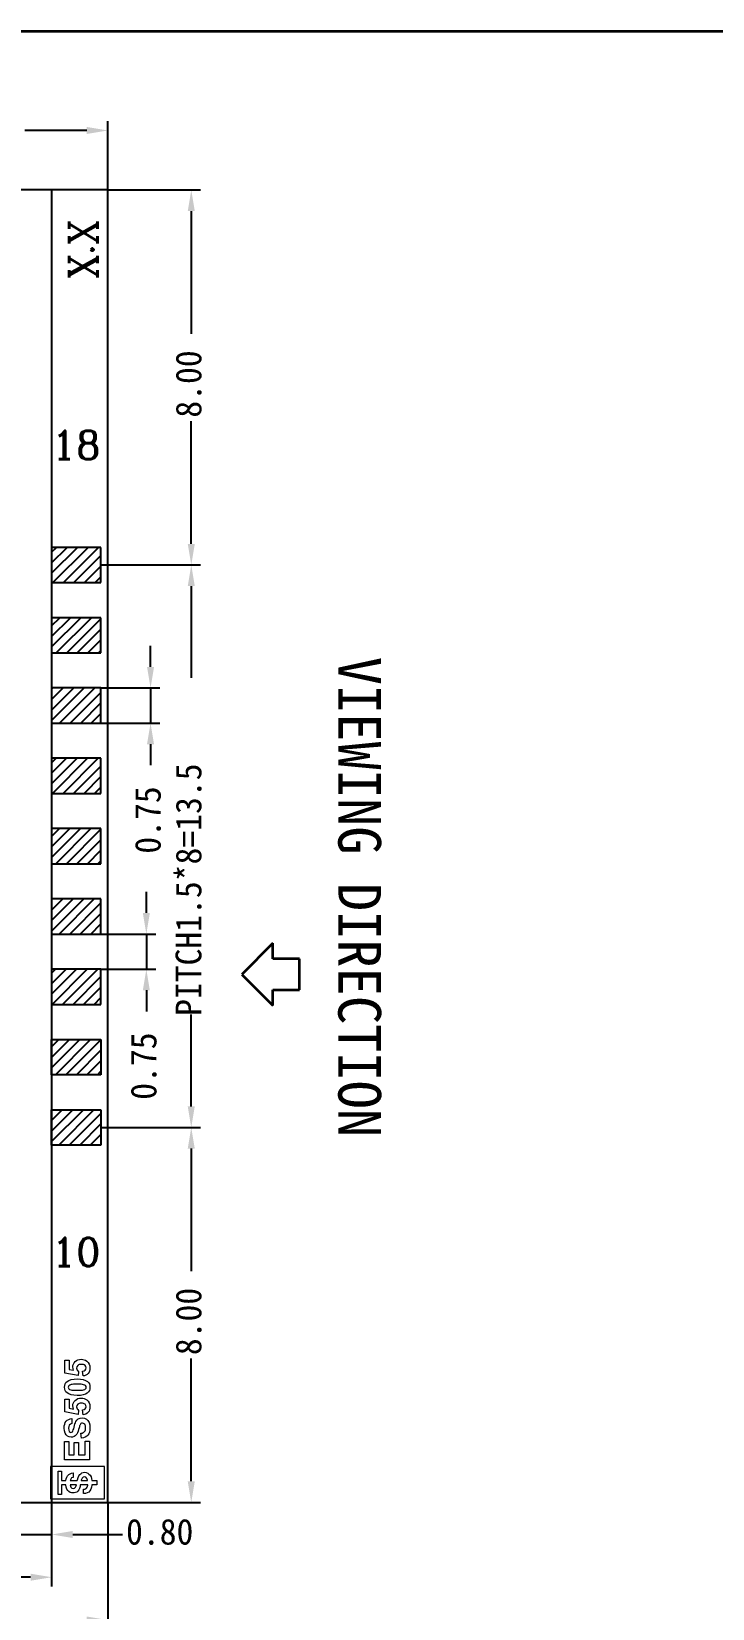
# Paper-space layout 'SW_Model_1' of a CAD drawing. Header units: millimetres. Extents: x 625 to 800, y 257 to 308.
# Drawn here: x 647.39 to 661.92, y 274.61 to 308.25 of the extents above; entities that cross this region are included whole.
import ezdxf

# ---------------------------------------------------------------- set-up
doc = ezdxf.new("R2010")
doc.units = ezdxf.units.MM
doc.layers.add('剖面线层1', color=4, linetype='Continuous')
doc.layers.add('尺寸线层', color=3, linetype='Continuous')
doc.layers.add('粗实线层', color=7, linetype='Continuous', lineweight=25)
doc.styles.add('SLDTEXTSTYLE24', font='TXT', dxfattribs={"width": 0.970588})
doc.styles.add('SLDTEXTSTYLE28', font='ROMANC')
doc.styles.add('SLDTEXTSTYLE6', font='TXT')
doc.styles.add('SLDTEXTSTYLE7', font='TXT', dxfattribs={"width": 0.96})
doc.dimstyles.new('SLDDIMSTYLE1', dxfattribs={"dimtxt": 0.55, "dimasz": 4.08, "dimexe": 0, "dimexo": 0.0625, "dimgap": 0.1375, "dimtad": 2, "dimrnd": 1e-09, "dimzin": 0, "dimdsep": 46, "dimtxsty": 'SLDTEXTSTYLE6', "dimblk1": 'NONE', "dimblk2": 'NONE', "dimsah": 1, "dimcen": 0.09, "dimadec": 0, "dimazin": 0, "dimtfac": 1, "dimtofl": 0, "dimtmove": 0, "dimatfit": 3, "dimldrblk": 'NONE', "dimfxl": 0, "dimfrac": 2, "dimtolj": 1, "dimtzin": 12, "dimarcsym": 0})
doc.dimstyles.new('SLDDIMSTYLE2', dxfattribs={"dimtxt": 0.55, "dimasz": 4.08, "dimexe": 0, "dimexo": 0.0625, "dimgap": 0.1375, "dimtad": 2, "dimrnd": 1e-09, "dimzin": 4, "dimdsep": 46, "dimtxsty": 'SLDTEXTSTYLE6', "dimblk1": 'NONE', "dimblk2": 'NONE', "dimsah": 1, "dimcen": 0.09, "dimadec": 0, "dimazin": 1, "dimtfac": 1, "dimtofl": 0, "dimtmove": 0, "dimatfit": 3, "dimldrblk": 'NONE', "dimfxl": 0, "dimfrac": 2, "dimtolj": 1, "dimtzin": 12, "dimarcsym": 0})
doc.dimstyles.new('SLDDIMSTYLE3', dxfattribs={"dimtxt": 0.55, "dimasz": 4.08, "dimexe": 0, "dimexo": 0.0625, "dimgap": 0.1375, "dimtad": 2, "dimdec": 1, "dimrnd": 1e-09, "dimzin": 12, "dimdsep": 46, "dimtxsty": 'SLDTEXTSTYLE6', "dimblk1": 'NONE', "dimblk2": 'NONE', "dimsah": 1, "dimcen": 0.09, "dimadec": 0, "dimazin": 3, "dimtfac": 1, "dimtofl": 0, "dimtmove": 0, "dimatfit": 3, "dimldrblk": 'NONE', "dimfxl": 0, "dimfrac": 2, "dimtolj": 1, "dimtzin": 12, "dimarcsym": 0})
doc.dimstyles.new('SLDDIMSTYLE4', dxfattribs={"dimtxt": 0.55, "dimasz": 4.08, "dimexe": 0, "dimexo": 0.0625, "dimgap": 0.1375, "dimtad": 2, "dimrnd": 1e-09, "dimdsep": 46, "dimtxsty": 'SLDTEXTSTYLE6', "dimblk1": 'NONE', "dimblk2": 'NONE', "dimsah": 1, "dimcen": 0.09, "dimadec": 0, "dimazin": 2, "dimtfac": 1, "dimtofl": 0, "dimtmove": 0, "dimatfit": 3, "dimldrblk": 'NONE', "dimfxl": 0, "dimfrac": 2, "dimtolj": 1, "dimtzin": 12, "dimarcsym": 0})

# ---------------------------------------------------------------- blocks, each defined once
blk = doc.blocks.new('_D_3')
at = {"layer": '尺寸线层'}
for p, q in [((633.018, 276.868), (633.018, 274.159)), ((649.018, 276.868), (649.018, 274.159)), ((633.468, 274.359), (639.43, 274.359)), ((648.568, 274.359), (643.405, 274.359))]:
    blk.add_line(p, q, dxfattribs=at)
for points in [[(633.468, 274.434), (633.468, 274.284), (633.018, 274.359)], [(648.568, 274.434), (648.568, 274.284), (649.018, 274.359)]]:
    blk.add_solid(points, dxfattribs=at)
at = {"layer": '尺寸线层', "insert": (639.463, 274.693), "char_height": 0.55, "attachment_point": 1, "style": 'SLDTEXTSTYLE7'}
blk.add_mtext('16.00±0.2', dxfattribs=at)
blk = doc.blocks.new('_None')
blk = doc.blocks.new('_D_4')
at = {"layer": '尺寸线层'}
for p, q in [((634.218, 276.933), (634.218, 275.072)), ((647.818, 276.933), (647.818, 275.072)), ((634.668, 275.272), (639.613, 275.272)), ((647.368, 275.272), (643.222, 275.272))]:
    blk.add_line(p, q, dxfattribs=at)
for points in [[(634.668, 275.347), (634.668, 275.197), (634.218, 275.272)], [(647.368, 275.347), (647.368, 275.197), (647.818, 275.272)]]:
    blk.add_solid(points, dxfattribs=at)
at = {"layer": '尺寸线层', "insert": (639.654, 275.605), "char_height": 0.55, "attachment_point": 1, "style": 'SLDTEXTSTYLE7'}
blk.add_mtext('13.6±0.2', dxfattribs=at)
blk = doc.blocks.new('_D_13')
at = {"layer": '尺寸线层'}
for p, q in [((643.518, 304.868), (643.518, 306.337)), ((649.018, 304.868), (649.018, 306.337)), ((643.968, 306.137), (645.288, 306.137)), ((648.568, 306.137), (647.247, 306.137))]:
    blk.add_line(p, q, dxfattribs=at)
for points in [[(643.968, 306.212), (643.968, 306.062), (643.518, 306.137)], [(648.568, 306.212), (648.568, 306.062), (649.018, 306.137)]]:
    blk.add_solid(points, dxfattribs=at)
at = {"layer": '尺寸线层', "insert": (645.362, 306.471), "char_height": 0.55, "attachment_point": 1, "style": 'SLDTEXTSTYLE7'}
blk.add_mtext('5.50', dxfattribs=at)
blk = doc.blocks.new('_D_19')
at = {"layer": '尺寸线层'}
for p, q in [((647.018, 278.868), (647.018, 275.984)), ((647.818, 276.662), (647.818, 275.984)), ((646.568, 276.184), (646.118, 276.184)), ((647.018, 276.184), (647.818, 276.184)), ((648.268, 276.184), (649.331, 276.184))]:
    blk.add_line(p, q, dxfattribs=at)
for points in [[(646.568, 276.259), (646.568, 276.109), (647.018, 276.184)], [(648.268, 276.259), (648.268, 276.109), (647.818, 276.184)]]:
    blk.add_solid(points, dxfattribs=at)
at = {"layer": '尺寸线层', "insert": (649.406, 276.518), "char_height": 0.55, "attachment_point": 1, "style": 'SLDTEXTSTYLE7'}
blk.add_mtext('0.80', dxfattribs=at)
blk = doc.blocks.new('_D_24')
at = {"layer": '尺寸线层'}
for p, q in [((649.929, 294.693), (649.929, 295.143)), ((648.868, 294.243), (650.129, 294.243)), ((649.929, 294.243), (649.929, 293.493)), ((648.868, 293.493), (650.129, 293.493)), ((649.929, 293.043), (649.929, 292.593))]:
    blk.add_line(p, q, dxfattribs=at)
for points in [[(649.854, 294.693), (650.004, 294.693), (649.929, 294.243)], [(649.854, 293.043), (650.004, 293.043), (649.929, 293.493)]]:
    blk.add_solid(points, dxfattribs=at)
at = {"layer": '尺寸线层', "insert": (649.595, 290.708), "char_height": 0.55, "attachment_point": 1, "rotation": 90, "style": 'SLDTEXTSTYLE7'}
blk.add_mtext('0.75', dxfattribs=at)
blk = doc.blocks.new('_D_25')
at = {"layer": '尺寸线层'}
for p, q in [((649.839, 289.443), (649.839, 289.893)), ((648.868, 288.993), (650.039, 288.993)), ((649.839, 288.993), (649.839, 288.243)), ((648.868, 288.243), (650.039, 288.243)), ((649.839, 287.793), (649.839, 287.343))]:
    blk.add_line(p, q, dxfattribs=at)
for points in [[(649.764, 289.443), (649.914, 289.443), (649.839, 288.993)], [(649.764, 287.793), (649.914, 287.793), (649.839, 288.243)]]:
    blk.add_solid(points, dxfattribs=at)
at = {"layer": '尺寸线层', "insert": (649.505, 285.458), "char_height": 0.55, "attachment_point": 1, "rotation": 90, "style": 'SLDTEXTSTYLE7'}
blk.add_mtext('0.75', dxfattribs=at)
blk = doc.blocks.new('_D_26')
at = {"layer": '尺寸线层'}
for p, q in [((648.868, 296.868), (650.998, 296.868)), ((650.798, 296.418), (650.798, 294.46)), ((650.798, 285.318), (650.798, 287.277)), ((648.868, 284.868), (650.998, 284.868))]:
    blk.add_line(p, q, dxfattribs=at)
for points in [[(650.723, 296.418), (650.873, 296.418), (650.798, 296.868)], [(650.723, 285.318), (650.873, 285.318), (650.798, 284.868)]]:
    blk.add_solid(points, dxfattribs=at)
at = {"layer": '尺寸线层', "insert": (650.464, 287.245), "char_height": 0.55, "attachment_point": 1, "rotation": 90, "style": 'SLDTEXTSTYLE7'}
blk.add_mtext('PITCH1.5*8=13.5', dxfattribs=at)
blk = doc.blocks.new('_D_27')
at = {"layer": '尺寸线层'}
for p, q in [((649.018, 304.868), (650.998, 304.868)), ((650.798, 304.418), (650.798, 301.802)), ((650.798, 297.318), (650.798, 299.935)), ((648.868, 296.868), (650.998, 296.868))]:
    blk.add_line(p, q, dxfattribs=at)
for points in [[(650.723, 304.418), (650.873, 304.418), (650.798, 304.868)], [(650.723, 297.318), (650.873, 297.318), (650.798, 296.868)]]:
    blk.add_solid(points, dxfattribs=at)
at = {"layer": '尺寸线层', "insert": (650.464, 300.01), "char_height": 0.55, "attachment_point": 1, "rotation": 90, "style": 'SLDTEXTSTYLE7'}
blk.add_mtext('8.00', dxfattribs=at)
blk = doc.blocks.new('_D_28')
at = {"layer": '尺寸线层'}
for p, q in [((648.868, 284.868), (650.998, 284.868)), ((650.798, 284.418), (650.798, 281.802)), ((650.798, 277.318), (650.798, 279.935)), ((649.018, 276.868), (650.998, 276.868))]:
    blk.add_line(p, q, dxfattribs=at)
for points in [[(650.723, 284.418), (650.873, 284.418), (650.798, 284.868)], [(650.723, 277.318), (650.873, 277.318), (650.798, 276.868)]]:
    blk.add_solid(points, dxfattribs=at)
at = {"layer": '尺寸线层', "insert": (650.464, 280.01), "char_height": 0.55, "attachment_point": 1, "rotation": 90, "style": 'SLDTEXTSTYLE7'}
blk.add_mtext('8.00', dxfattribs=at)

psp = doc.layouts.new('SW_Model_1')

# ---------------------------------------------------------------- hatches: boundary and pattern name
at = {"layer": '剖面线层1'}
h = psp.add_hatch(dxfattribs=at)
h.set_pattern_fill('ANSI31', color=256, scale=0.05, style=0)
h.paths.add_polyline_path([(647.818, 296.493), (648.868, 296.493), (648.868, 297.243), (647.818, 297.243)], flags=0)
h = psp.add_hatch(dxfattribs=at)
h.set_pattern_fill('ANSI31', color=256, scale=0.05, style=0)
h.paths.add_polyline_path([(647.818, 294.993), (648.868, 294.993), (648.868, 295.743), (647.818, 295.743)], flags=0)
h = psp.add_hatch(dxfattribs=at)
h.set_pattern_fill('ANSI31', color=256, scale=0.05, style=0)
h.paths.add_polyline_path([(647.818, 293.493), (648.868, 293.493), (648.868, 294.243), (647.818, 294.243)], flags=0)
h = psp.add_hatch(dxfattribs=at)
h.set_pattern_fill('ANSI31', color=256, scale=0.05, style=0)
h.paths.add_polyline_path([(647.818, 291.993), (648.868, 291.993), (648.868, 292.743), (647.818, 292.743)], flags=0)
h = psp.add_hatch(dxfattribs=at)
h.set_pattern_fill('ANSI31', color=256, scale=0.05, style=0)
h.paths.add_polyline_path([(647.818, 290.493), (648.868, 290.493), (648.868, 291.243), (647.818, 291.243)], flags=0)
h = psp.add_hatch(dxfattribs=at)
h.set_pattern_fill('ANSI31', color=256, scale=0.05, style=0)
h.paths.add_polyline_path([(647.818, 288.993), (648.868, 288.993), (648.868, 289.743), (647.818, 289.743)], flags=0)
h = psp.add_hatch(dxfattribs=at)
h.set_pattern_fill('ANSI31', color=256, scale=0.05, style=0)
h.paths.add_polyline_path([(647.818, 287.493), (648.868, 287.493), (648.868, 288.243), (647.818, 288.243)], flags=0)
h = psp.add_hatch(dxfattribs=at)
h.set_pattern_fill('ANSI31', color=256, scale=0.05, style=0)
h.paths.add_polyline_path([(648.868, 285.993), (648.868, 286.743), (647.818, 286.743), (647.818, 285.993)], flags=0)
h = psp.add_hatch(dxfattribs=at)
h.set_pattern_fill('ANSI31', color=256, scale=0.05, style=0)
h.paths.add_polyline_path([(648.868, 284.493), (648.868, 285.243), (647.818, 285.243), (647.818, 284.493)], flags=0)

# ---------------------------------------------------------------- linework, layer by layer
at = {"lineweight": 35}
for p, q in [((698.117, 308.248), (624.855, 308.248)), ((652.541, 288.798), (651.878, 288.134)), ((652.541, 288.466), (652.541, 288.798)), ((653.108, 288.466), (652.541, 288.466)), ((653.108, 287.802), (653.108, 288.466)), ((651.878, 288.134), (652.541, 287.471)), ((652.541, 287.471), (652.541, 287.802)), ((652.541, 287.802), (653.108, 287.802))]:
    psp.add_line(p, q, dxfattribs=at)
at = {"color": 7, "linetype": 'Continuous', "lineweight": 25}
for p, q in [((647.818, 304.868), (634.218, 304.868)), ((649.018, 304.868), (647.818, 304.868)), ((647.818, 304.868), (647.818, 276.868)), ((649.018, 276.868), (649.018, 304.868)), ((633.018, 276.868), (649.018, 276.868)), ((647.818, 276.868), (649.018, 276.868))]:
    psp.add_line(p, q, dxfattribs=at)
at = {"color": 7, "linetype": 'Continuous', "lineweight": 18}
for p, q in [((648.868, 297.243), (647.818, 297.243)), ((647.818, 297.243), (647.818, 296.493)), ((648.868, 296.493), (648.868, 297.243)), ((647.818, 296.493), (648.868, 296.493)), ((648.868, 295.743), (647.818, 295.743)), ((647.818, 295.743), (647.818, 294.993)), ((648.868, 294.993), (648.868, 295.743)), ((647.818, 294.993), (648.868, 294.993)), ((648.868, 294.243), (647.818, 294.243)), ((647.818, 294.243), (647.818, 293.493)), ((648.868, 293.493), (648.868, 294.243)), ((647.818, 293.493), (648.868, 293.493)), ((648.868, 292.743), (647.818, 292.743)), ((647.818, 292.743), (647.818, 291.993)), ((648.868, 291.993), (648.868, 292.743)), ((647.818, 291.993), (648.868, 291.993)), ((648.868, 291.243), (647.818, 291.243)), ((647.818, 291.243), (647.818, 290.493)), ((648.868, 290.493), (648.868, 291.243)), ((647.818, 290.493), (648.868, 290.493)), ((648.868, 289.743), (647.818, 289.743)), ((647.818, 289.743), (647.818, 288.993)), ((648.868, 288.993), (648.868, 289.743)), ((647.818, 288.993), (648.868, 288.993)), ((648.868, 288.243), (647.818, 288.243)), ((647.818, 288.243), (647.818, 287.493)), ((648.868, 287.493), (648.868, 288.243)), ((647.818, 287.493), (648.868, 287.493)), ((647.818, 285.993), (647.818, 286.743)), ((647.818, 286.743), (648.868, 286.743)), ((648.868, 286.743), (648.868, 285.993)), ((648.868, 285.993), (647.818, 285.993)), ((647.818, 284.493), (647.818, 285.243)), ((647.818, 285.243), (648.868, 285.243)), ((648.868, 285.243), (648.868, 284.493)), ((648.868, 284.493), (647.818, 284.493)), ((647.793, 277.632), (647.793, 276.943)), ((648.943, 277.632), (647.793, 277.632)), ((648.943, 276.943), (648.943, 277.632)), ((647.955, 277.535), (648.03, 277.535)), ((647.955, 277.04), (647.955, 277.535)), ((648.03, 277.535), (648.03, 277.334)), ((648.03, 277.334), (648.121, 277.334)), ((648.12, 277.242), (648.03, 277.242)), ((648.03, 277.242), (648.03, 277.04)), ((648.13, 277.191), (648.12, 277.242)), ((648.121, 277.334), (648.13, 277.37)), ((648.13, 277.37), (648.145, 277.409)), ((648.145, 277.409), (648.159, 277.438)), ((648.159, 277.438), (648.184, 277.462)), ((648.184, 277.462), (648.213, 277.481)), ((648.346, 277.242), (648.21, 277.242)), ((648.21, 277.242), (648.227, 277.191)), ((648.242, 277.389), (648.211, 277.334)), ((648.211, 277.334), (648.363, 277.334)), ((648.213, 277.481), (648.242, 277.491)), ((648.242, 277.491), (648.276, 277.496)), ((648.276, 277.399), (648.242, 277.389)), ((648.276, 277.496), (648.276, 277.399)), ((648.334, 277.205), (648.343, 277.225)), ((648.343, 277.225), (648.346, 277.242)), ((648.363, 277.334), (648.367, 277.351)), ((648.367, 277.351), (648.382, 277.399)), ((648.382, 277.399), (648.396, 277.438)), ((648.396, 277.438), (648.416, 277.462)), ((648.416, 277.462), (648.44, 277.481)), ((648.428, 277.242), (648.426, 277.21)), ((648.59, 277.242), (648.428, 277.242)), ((648.44, 277.481), (648.464, 277.496)), ((648.45, 277.346), (648.447, 277.334)), ((648.447, 277.334), (648.586, 277.334)), ((648.459, 277.37), (648.45, 277.346)), ((648.469, 277.384), (648.459, 277.37)), ((648.464, 277.496), (648.488, 277.505)), ((648.493, 277.404), (648.469, 277.384)), ((648.488, 277.505), (648.517, 277.51)), ((648.517, 277.413), (648.493, 277.404)), ((648.517, 277.51), (648.556, 277.505)), ((648.546, 277.404), (648.517, 277.413)), ((648.571, 277.38), (648.546, 277.404)), ((648.556, 277.505), (648.59, 277.491)), ((648.585, 277.346), (648.571, 277.38)), ((648.576, 277.191), (648.59, 277.239)), ((648.586, 277.334), (648.585, 277.346)), ((648.59, 277.491), (648.614, 277.471)), ((648.59, 277.239), (648.59, 277.242)), ((648.614, 277.471), (648.638, 277.447)), ((648.638, 277.447), (648.658, 277.413)), ((648.658, 277.413), (648.667, 277.38)), ((648.667, 277.38), (648.679, 277.334)), ((648.677, 277.239), (648.667, 277.191)), ((648.78, 277.242), (648.677, 277.242)), ((648.677, 277.242), (648.677, 277.239)), ((648.679, 277.334), (648.78, 277.334)), ((648.78, 277.334), (648.78, 277.242)), ((647.793, 276.943), (648.943, 276.943)), ((648.03, 277.04), (647.955, 277.04)), ((648.145, 277.152), (648.13, 277.191)), ((648.164, 277.123), (648.145, 277.152)), ((648.188, 277.099), (648.164, 277.123)), ((648.213, 277.08), (648.188, 277.099)), ((648.242, 277.07), (648.213, 277.08)), ((648.227, 277.191), (648.251, 277.172)), ((648.266, 277.07), (648.242, 277.07)), ((648.251, 277.172), (648.276, 277.167)), ((648.3, 277.07), (648.266, 277.07)), ((648.276, 277.167), (648.305, 277.172)), ((648.329, 277.08), (648.3, 277.07)), ((648.305, 277.172), (648.329, 277.191)), ((648.329, 277.191), (648.334, 277.205)), ((648.353, 277.089), (648.329, 277.08)), ((648.377, 277.109), (648.353, 277.089)), ((648.396, 277.133), (648.377, 277.109)), ((648.411, 277.167), (648.396, 277.133)), ((648.426, 277.21), (648.411, 277.167)), ((648.498, 277.055), (648.498, 277.152)), ((648.498, 277.152), (648.527, 277.152)), ((648.542, 277.055), (648.498, 277.055)), ((648.527, 277.152), (648.546, 277.162)), ((648.576, 277.07), (648.542, 277.055)), ((648.546, 277.162), (648.561, 277.172)), ((648.561, 277.172), (648.576, 277.191)), ((648.609, 277.089), (648.576, 277.07)), ((648.634, 277.118), (648.609, 277.089)), ((648.653, 277.152), (648.634, 277.118)), ((648.667, 277.191), (648.653, 277.152))]:
    psp.add_line(p, q, dxfattribs=at)
at = {"color": 179, "linetype": 'Continuous', "lineweight": 25}
for p, q in [((648.868, 297.243), (647.818, 297.243)), ((647.818, 297.243), (647.818, 296.493)), ((648.868, 296.493), (648.868, 297.243)), ((647.818, 296.493), (648.868, 296.493)), ((648.868, 295.743), (647.818, 295.743)), ((647.818, 295.743), (647.818, 294.993)), ((648.868, 294.993), (648.868, 295.743)), ((647.818, 294.993), (648.868, 294.993)), ((648.868, 294.243), (647.818, 294.243)), ((647.818, 294.243), (647.818, 293.493)), ((648.868, 293.493), (648.868, 294.243)), ((647.818, 293.493), (648.868, 293.493)), ((648.868, 292.743), (647.818, 292.743)), ((647.818, 292.743), (647.818, 291.993)), ((648.868, 291.993), (648.868, 292.743)), ((647.818, 291.993), (648.868, 291.993)), ((648.868, 291.243), (647.818, 291.243)), ((647.818, 291.243), (647.818, 290.493)), ((648.868, 290.493), (648.868, 291.243)), ((647.818, 290.493), (648.868, 290.493)), ((648.868, 289.743), (647.818, 289.743)), ((647.818, 289.743), (647.818, 288.993)), ((648.868, 288.993), (648.868, 289.743)), ((647.818, 288.993), (648.868, 288.993)), ((648.868, 288.243), (647.818, 288.243)), ((647.818, 288.243), (647.818, 287.493)), ((648.868, 287.493), (648.868, 288.243)), ((647.818, 287.493), (648.868, 287.493)), ((647.818, 285.993), (647.818, 286.743)), ((647.818, 286.743), (648.868, 286.743)), ((648.868, 286.743), (648.868, 285.993)), ((648.868, 285.993), (647.818, 285.993)), ((647.818, 284.493), (647.818, 285.243)), ((647.818, 285.243), (648.868, 285.243)), ((648.868, 285.243), (648.868, 284.493)), ((648.868, 284.493), (647.818, 284.493))]:
    psp.add_line(p, q, dxfattribs=at)
at = {"color": 179, "linetype": 'Continuous', "lineweight": 18}
for p, q in [((648.348, 279.893), (648.378, 279.909)), ((648.378, 279.909), (648.411, 279.919)), ((648.411, 279.919), (648.447, 279.923)), ((648.447, 279.923), (648.48, 279.919)), ((648.48, 279.919), (648.51, 279.913)), ((648.51, 279.913), (648.54, 279.9)), ((648.099, 279.628), (648.099, 279.9)), ((648.099, 279.9), (648.195, 279.9)), ((648.381, 279.575), (648.099, 279.628)), ((648.195, 279.9), (648.195, 279.704)), ((648.195, 279.704), (648.285, 279.688)), ((648.268, 279.757), (648.272, 279.79)), ((648.275, 279.721), (648.268, 279.757)), ((648.272, 279.79), (648.282, 279.82)), ((648.285, 279.688), (648.275, 279.721)), ((648.282, 279.82), (648.298, 279.847)), ((648.298, 279.847), (648.321, 279.873)), ((648.321, 279.873), (648.348, 279.893)), ((648.358, 279.764), (648.351, 279.734)), ((648.351, 279.734), (648.354, 279.711)), ((648.354, 279.711), (648.361, 279.691)), ((648.378, 279.79), (648.358, 279.764)), ((648.361, 279.691), (648.374, 279.674)), ((648.374, 279.674), (648.391, 279.655)), ((648.391, 279.8), (648.378, 279.79)), ((648.391, 279.655), (648.381, 279.575)), ((648.407, 279.807), (648.391, 279.8)), ((648.427, 279.81), (648.407, 279.807)), ((648.45, 279.813), (648.427, 279.81)), ((648.474, 279.81), (648.45, 279.813)), ((648.497, 279.807), (648.474, 279.81)), ((648.477, 279.668), (648.51, 279.674)), ((648.49, 279.565), (648.477, 279.668)), ((648.52, 279.572), (648.49, 279.565)), ((648.513, 279.8), (648.497, 279.807)), ((648.51, 279.674), (648.533, 279.691)), ((648.53, 279.79), (648.513, 279.8)), ((648.55, 279.582), (648.52, 279.572)), ((648.55, 279.767), (648.53, 279.79)), ((648.533, 279.691), (648.55, 279.714)), ((648.54, 279.9), (648.566, 279.883)), ((648.553, 279.737), (648.55, 279.767)), ((648.55, 279.714), (648.553, 279.737)), ((648.576, 279.598), (648.55, 279.582)), ((648.566, 279.883), (648.596, 279.853)), ((648.596, 279.618), (648.576, 279.598)), ((648.596, 279.853), (648.619, 279.82)), ((648.616, 279.645), (648.596, 279.618)), ((648.626, 279.671), (648.616, 279.645)), ((648.619, 279.82), (648.632, 279.784)), ((648.636, 279.704), (648.626, 279.671)), ((648.632, 279.784), (648.636, 279.741)), ((648.636, 279.741), (648.636, 279.704)), ((648.09, 279.327), (648.096, 279.363)), ((648.096, 279.287), (648.09, 279.327)), ((648.096, 279.363), (648.106, 279.396)), ((648.106, 279.254), (648.096, 279.287)), ((648.106, 279.396), (648.123, 279.423)), ((648.123, 279.227), (648.106, 279.254)), ((648.123, 279.423), (648.146, 279.449)), ((648.146, 279.449), (648.186, 279.472)), ((648.176, 279.343), (648.172, 279.327)), ((648.172, 279.327), (648.176, 279.307)), ((648.186, 279.357), (648.176, 279.343)), ((648.176, 279.307), (648.186, 279.294)), ((648.186, 279.472), (648.235, 279.489)), ((648.205, 279.37), (648.186, 279.357)), ((648.186, 279.294), (648.202, 279.28)), ((648.202, 279.28), (648.229, 279.27)), ((648.235, 279.383), (648.205, 279.37)), ((648.229, 279.27), (648.252, 279.264)), ((648.235, 279.489), (648.295, 279.499)), ((648.255, 279.386), (648.235, 279.383)), ((648.252, 279.264), (648.282, 279.261)), ((648.285, 279.39), (648.255, 279.386)), ((648.282, 279.261), (648.321, 279.261)), ((648.321, 279.39), (648.285, 279.39)), ((648.295, 279.499), (648.364, 279.502)), ((648.364, 279.393), (648.321, 279.39)), ((648.321, 279.261), (648.364, 279.261)), ((648.364, 279.502), (648.434, 279.499)), ((648.407, 279.39), (648.364, 279.393)), ((648.364, 279.261), (648.407, 279.261)), ((648.447, 279.39), (648.407, 279.39)), ((648.407, 279.261), (648.444, 279.261)), ((648.434, 279.499), (648.493, 279.489)), ((648.444, 279.261), (648.474, 279.264)), ((648.477, 279.386), (648.447, 279.39)), ((648.474, 279.264), (648.497, 279.267)), ((648.5, 279.38), (648.477, 279.386)), ((648.493, 279.489), (648.543, 279.469)), ((648.497, 279.267), (648.527, 279.28)), ((648.527, 279.37), (648.5, 279.38)), ((648.543, 279.36), (648.527, 279.37)), ((648.527, 279.28), (648.543, 279.294)), ((648.543, 279.469), (648.583, 279.446)), ((648.553, 279.343), (648.543, 279.36)), ((648.543, 279.294), (648.553, 279.307)), ((648.553, 279.327), (648.553, 279.343)), ((648.553, 279.307), (648.553, 279.327)), ((648.583, 279.446), (648.606, 279.423)), ((648.623, 279.254), (648.603, 279.224)), ((648.606, 279.423), (648.623, 279.396)), ((648.623, 279.396), (648.632, 279.363)), ((648.632, 279.287), (648.623, 279.254)), ((648.632, 279.363), (648.636, 279.327)), ((648.636, 279.327), (648.632, 279.287)), ((648.099, 278.8), (648.099, 279.072)), ((648.099, 279.072), (648.195, 279.072)), ((648.146, 279.204), (648.123, 279.227)), ((648.186, 279.181), (648.146, 279.204)), ((648.232, 279.165), (648.186, 279.181)), ((648.195, 279.072), (648.195, 278.876)), ((648.291, 279.155), (648.232, 279.165)), ((648.268, 278.929), (648.272, 278.963)), ((648.275, 278.893), (648.268, 278.929)), ((648.272, 278.963), (648.282, 278.992)), ((648.282, 278.992), (648.298, 279.019)), ((648.364, 279.151), (648.291, 279.155)), ((648.298, 279.019), (648.321, 279.045)), ((648.321, 279.045), (648.348, 279.065)), ((648.348, 279.065), (648.378, 279.082)), ((648.358, 278.936), (648.351, 278.906)), ((648.351, 278.906), (648.354, 278.883)), ((648.378, 278.963), (648.358, 278.936)), ((648.434, 279.151), (648.364, 279.151)), ((648.378, 279.082), (648.411, 279.092)), ((648.391, 278.973), (648.378, 278.963)), ((648.407, 278.979), (648.391, 278.973)), ((648.427, 278.982), (648.407, 278.979)), ((648.411, 279.092), (648.447, 279.095)), ((648.45, 278.986), (648.427, 278.982)), ((648.493, 279.161), (648.434, 279.151)), ((648.447, 279.095), (648.48, 279.092)), ((648.474, 278.982), (648.45, 278.986)), ((648.497, 278.979), (648.474, 278.982)), ((648.48, 279.092), (648.51, 279.085)), ((648.543, 279.178), (648.493, 279.161)), ((648.513, 278.973), (648.497, 278.979)), ((648.51, 279.085), (648.54, 279.072)), ((648.53, 278.963), (648.513, 278.973)), ((648.55, 278.939), (648.53, 278.963)), ((648.54, 279.072), (648.566, 279.055)), ((648.576, 279.198), (648.543, 279.178)), ((648.553, 278.91), (648.55, 278.939)), ((648.55, 278.886), (648.553, 278.91)), ((648.566, 279.055), (648.596, 279.025)), ((648.603, 279.224), (648.576, 279.198)), ((648.596, 279.025), (648.619, 278.992)), ((648.619, 278.992), (648.632, 278.956)), ((648.632, 278.956), (648.636, 278.913)), ((648.636, 278.913), (648.636, 278.876)), ((648.096, 278.539), (648.109, 278.572)), ((648.381, 278.747), (648.099, 278.8)), ((648.109, 278.572), (648.129, 278.602)), ((648.129, 278.602), (648.152, 278.622)), ((648.152, 278.622), (648.182, 278.638)), ((648.182, 278.638), (648.215, 278.648)), ((648.195, 278.876), (648.285, 278.86)), ((648.215, 278.648), (648.248, 278.655)), ((648.248, 278.655), (648.252, 278.549)), ((648.285, 278.86), (648.275, 278.893)), ((648.315, 278.542), (648.325, 278.569)), ((648.325, 278.569), (648.335, 278.592)), ((648.335, 278.592), (648.358, 278.625)), ((648.354, 278.883), (648.361, 278.863)), ((648.358, 278.625), (648.387, 278.648)), ((648.361, 278.863), (648.374, 278.847)), ((648.374, 278.847), (648.391, 278.827)), ((648.391, 278.827), (648.381, 278.747)), ((648.387, 278.648), (648.427, 278.665)), ((648.427, 278.665), (648.474, 278.671)), ((648.457, 278.559), (648.44, 278.549)), ((648.474, 278.562), (648.457, 278.559)), ((648.474, 278.671), (648.517, 278.665)), ((648.5, 278.555), (648.474, 278.562)), ((648.477, 278.84), (648.51, 278.847)), ((648.49, 278.737), (648.477, 278.84)), ((648.52, 278.744), (648.49, 278.737)), ((648.51, 278.847), (648.533, 278.863)), ((648.517, 278.665), (648.56, 278.645)), ((648.55, 278.754), (648.52, 278.744)), ((648.533, 278.863), (648.55, 278.886)), ((648.576, 278.771), (648.55, 278.754)), ((648.56, 278.645), (648.593, 278.615)), ((648.596, 278.79), (648.576, 278.771)), ((648.593, 278.615), (648.619, 278.572)), ((648.616, 278.817), (648.596, 278.79)), ((648.626, 278.843), (648.616, 278.817)), ((648.619, 278.572), (648.632, 278.522)), ((648.636, 278.876), (648.626, 278.843)), ((648.083, 278.453), (648.086, 278.499)), ((648.09, 278.396), (648.083, 278.453)), ((648.086, 278.499), (648.096, 278.539)), ((648.103, 278.347), (648.09, 278.396)), ((648.126, 278.31), (648.103, 278.347)), ((648.159, 278.281), (648.126, 278.31)), ((648.195, 278.264), (648.159, 278.281)), ((648.182, 278.489), (648.176, 278.449)), ((648.176, 278.449), (648.182, 278.41)), ((648.195, 278.519), (648.182, 278.489)), ((648.182, 278.41), (648.195, 278.38)), ((648.219, 278.535), (648.195, 278.519)), ((648.195, 278.38), (648.212, 278.367)), ((648.235, 278.261), (648.195, 278.264)), ((648.212, 278.367), (648.229, 278.363)), ((648.252, 278.549), (648.219, 278.535)), ((648.229, 278.363), (648.245, 278.367)), ((648.265, 278.261), (648.235, 278.261)), ((648.245, 278.367), (648.262, 278.377)), ((648.262, 278.377), (648.268, 278.39)), ((648.295, 278.271), (648.265, 278.261)), ((648.268, 278.39), (648.278, 278.413)), ((648.278, 278.413), (648.288, 278.439)), ((648.288, 278.439), (648.298, 278.476)), ((648.318, 278.287), (648.295, 278.271)), ((648.298, 278.476), (648.305, 278.512)), ((648.305, 278.512), (648.315, 278.542)), ((648.341, 278.307), (648.318, 278.287)), ((648.358, 278.327), (648.341, 278.307)), ((648.371, 278.353), (648.358, 278.327)), ((648.384, 278.386), (648.371, 278.353)), ((648.394, 278.426), (648.384, 278.386)), ((648.404, 278.456), (648.394, 278.426)), ((648.411, 278.483), (648.404, 278.456)), ((648.414, 278.499), (648.411, 278.483)), ((648.417, 278.512), (648.414, 278.499)), ((648.431, 278.535), (648.417, 278.512)), ((648.44, 278.549), (648.431, 278.535)), ((648.444, 278.343), (648.47, 278.347)), ((648.454, 278.241), (648.444, 278.343)), ((648.497, 278.247), (648.454, 278.241)), ((648.47, 278.347), (648.49, 278.357)), ((648.49, 278.357), (648.507, 278.367)), ((648.533, 278.261), (648.497, 278.247)), ((648.523, 278.535), (648.5, 278.555)), ((648.507, 278.367), (648.52, 278.38)), ((648.52, 278.38), (648.53, 278.396)), ((648.533, 278.519), (648.523, 278.535)), ((648.53, 278.396), (648.54, 278.413)), ((648.54, 278.502), (648.533, 278.519)), ((648.566, 278.281), (648.533, 278.261)), ((648.543, 278.483), (648.54, 278.502)), ((648.54, 278.413), (648.543, 278.433)), ((648.543, 278.456), (648.543, 278.483)), ((648.543, 278.433), (648.543, 278.456)), ((648.589, 278.304), (648.566, 278.281)), ((648.613, 278.334), (648.589, 278.304)), ((648.626, 278.37), (648.613, 278.334)), ((648.636, 278.41), (648.626, 278.37)), ((648.632, 278.522), (648.636, 278.456)), ((648.636, 278.456), (648.636, 278.41)), ((648.093, 277.774), (648.093, 278.168)), ((648.093, 278.168), (648.182, 278.168)), ((648.182, 278.168), (648.182, 277.883)), ((648.301, 277.883), (648.301, 278.148)), ((648.301, 278.148), (648.391, 278.148)), ((648.391, 278.148), (648.391, 277.883)), ((648.536, 277.883), (648.536, 278.178)), ((648.536, 278.178), (648.626, 278.178)), ((648.626, 278.178), (648.626, 277.774)), ((648.626, 277.774), (648.093, 277.774)), ((648.182, 277.883), (648.301, 277.883)), ((648.391, 277.883), (648.536, 277.883))]:
    psp.add_line(p, q, dxfattribs=at)

# ---------------------------------------------------------------- texts
at = {"layer": '粗实线层', "attachment_point": 1}
for s, insert, char_height, rotation, style in [('X.X', (648.192, 302.971), 0.608, 90, 'SLDTEXTSTYLE28'), ('VIEWING DIRECTION', (654.85, 294.909), 0.91303, 270, 'SLDTEXTSTYLE24')]:
    psp.add_mtext(s, dxfattribs=dict(at, insert=insert, char_height=char_height, rotation=rotation, style=style))
at = {"layer": '粗实线层', "char_height": 0.608, "attachment_point": 1, "style": 'SLDTEXTSTYLE28'}
for s, insert in [('18', (647.818, 299.73)), ('10', (647.818, 282.514))]:
    psp.add_mtext(s, dxfattribs=dict(at, insert=insert))

# ---------------------------------------------------------------- dimensions: what is measured, and where the dimension line sits
at = {"layer": '尺寸线层'}
for base, p1, p2, dimstyle, picture, middle in [((643.518, 306.137), (649.018, 304.868), (643.518, 304.868), 'SLDDIMSTYLE2', '_D_13', (646.268, 306.137)), ((647.018, 276.184), (647.818, 276.662), (647.018, 278.868), 'SLDDIMSTYLE1', '_D_19', (650.264, 276.184))]:
    dim = psp.add_linear_dim(base=base, p1=p1, p2=p2, dimstyle=dimstyle, dxfattribs=at)
    dim.commit()
    dim.dimension.update_dxf_attribs({"geometry": picture, "text_midpoint": middle, "dimtype": 160})
for base, p1, p2, dimstyle, picture, middle in [((650.798, 304.868), (648.868, 296.868), (649.018, 304.868), 'SLDDIMSTYLE2', '_D_27', (650.798, 300.868)), ((649.929, 294.243), (648.868, 293.493), (648.868, 294.243), 'SLDDIMSTYLE4', '_D_24', (649.929, 291.614)), ((649.839, 288.993), (648.868, 288.243), (648.868, 288.993), 'SLDDIMSTYLE4', '_D_25', (649.839, 286.364)), ((650.798, 276.868), (648.868, 284.868), (649.018, 276.868), 'SLDDIMSTYLE2', '_D_28', (650.798, 280.868))]:
    dim = psp.add_linear_dim(base=base, p1=p1, p2=p2, angle=90, dimstyle=dimstyle, dxfattribs=at)
    dim.commit()
    dim.dimension.update_dxf_attribs({"geometry": picture, "text_midpoint": middle, "dimtype": 160})
dim = psp.add_linear_dim(base=(650.798, 296.868), p1=(648.868, 284.868), p2=(648.868, 296.868), angle=90, text='PITCH<>*8=13.5', dimstyle='SLDDIMSTYLE3', dxfattribs=at)
dim.commit()
dim.dimension.update_dxf_attribs({"geometry": '_D_26', "text_midpoint": (650.798, 290.868), "dimtype": 160})
for base, p1, p2, dimstyle, picture, middle in [((634.218, 275.272), (647.818, 276.933), (634.218, 276.933), 'SLDDIMSTYLE3', '_D_4', (641.418, 275.272)), ((633.018, 274.359), (649.018, 276.868), (633.018, 276.868), 'SLDDIMSTYLE2', '_D_3', (641.418, 274.359))]:
    dim = psp.add_linear_dim(base=base, p1=p1, p2=p2, text='<>±0.2', dimstyle=dimstyle, dxfattribs=at)
    dim.commit()
    dim.dimension.update_dxf_attribs({"geometry": picture, "text_midpoint": middle, "dimtype": 160})

doc.saveas('drawing.dxf')
